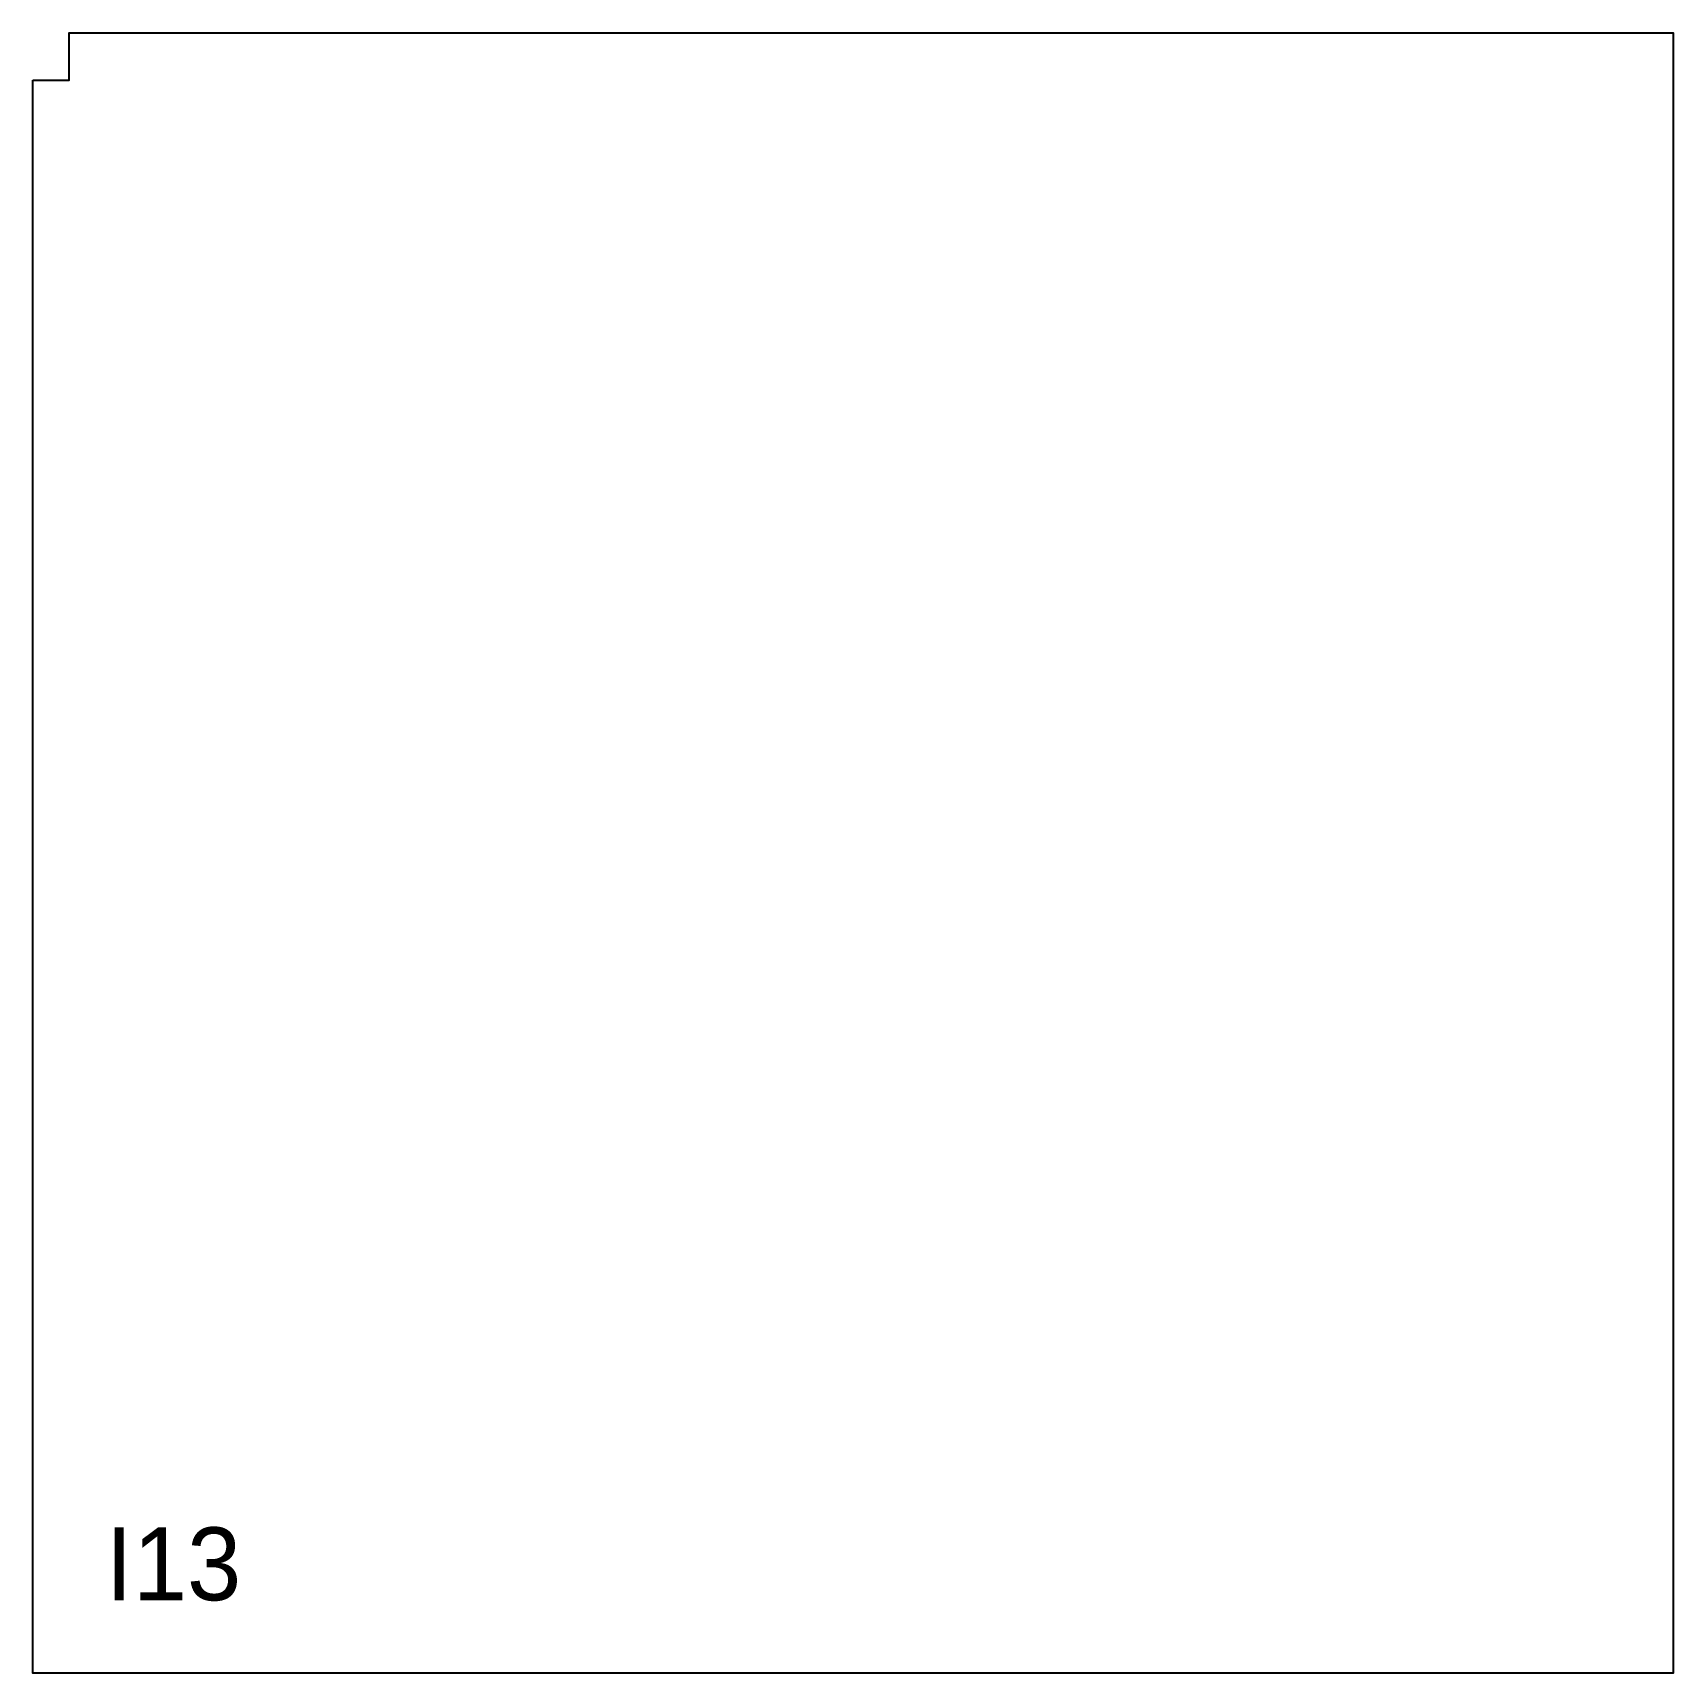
# Model space of a CAD drawing. Header units: millimetres. Extents: x 0 to 900, y 0 to 900.
import ezdxf

# ---------------------------------------------------------------- set-up
doc = ezdxf.new("R2010")
doc.units = ezdxf.units.MM
doc.layers.add('CUT', color=1, linetype='Continuous')
doc.layers.add('ID', color=3, linetype='Continuous')

msp = doc.modelspace()

# ---------------------------------------------------------------- linework, layer by layer
at = {"layer": 'CUT'}
msp.add_lwpolyline([(0, 873.98), (20, 873.98), (20, 900), (900, 900), (900, 0), (0, 0), (0, 873.98)], close=True, dxfattribs=at)

# ---------------------------------------------------------------- texts
at = {"layer": 'ID'}
msp.add_text('I13', height=40, dxfattribs=at).set_placement((40, 40))

doc.saveas('drawing.dxf')
